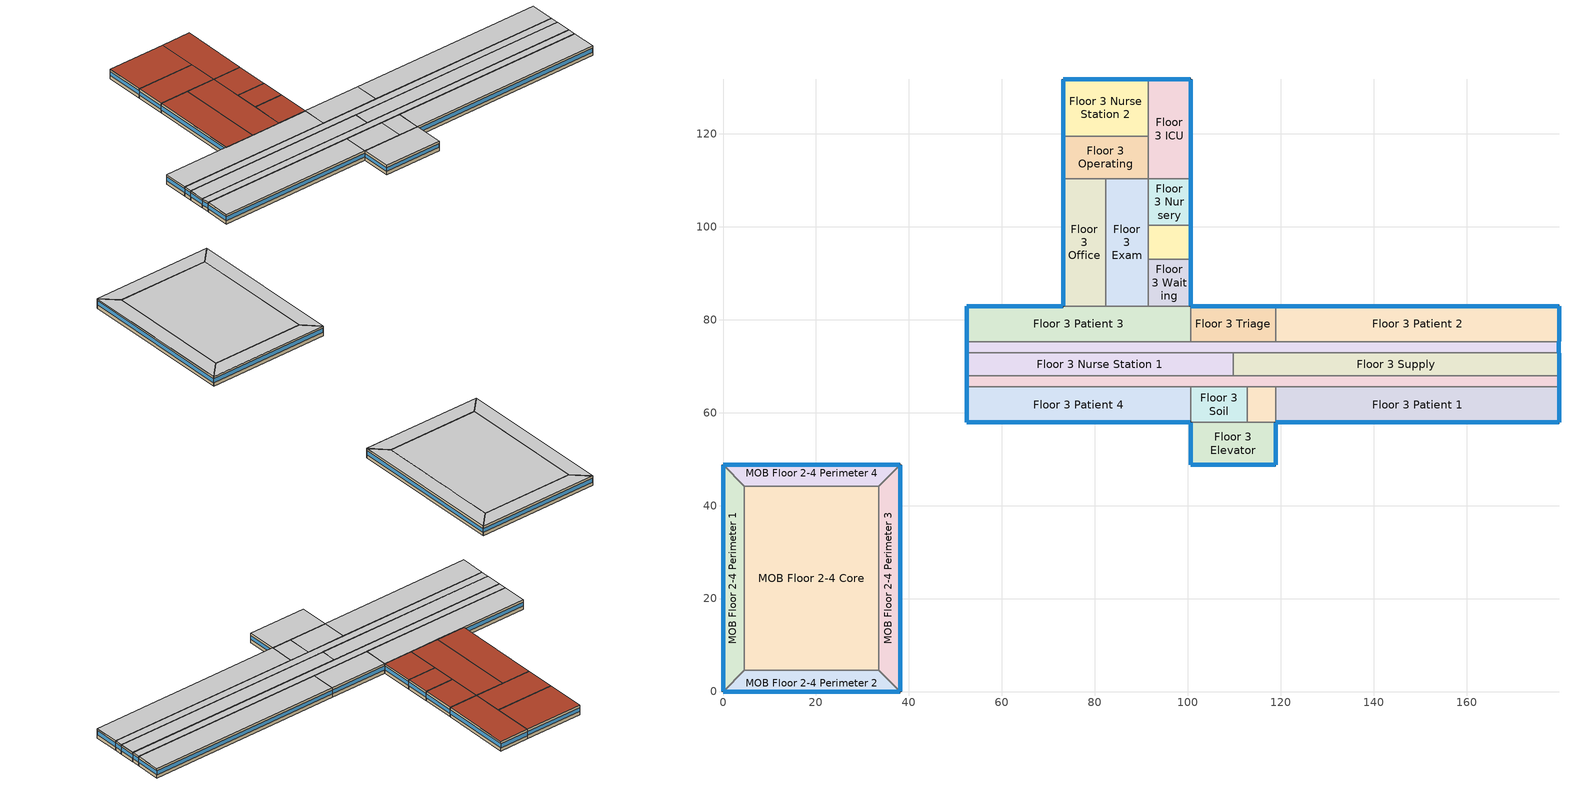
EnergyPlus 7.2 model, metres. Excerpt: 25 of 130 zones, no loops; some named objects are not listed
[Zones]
Floor 3 Clean
 floor adiabatic (INT-FLOOR-TOPSIDE): 118.87,65.53 118.87,57.91 112.78,57.91 112.78,65.53 z6.1
 wall adiabatic (Standard_Int-Wall): 118.87,57.91 118.87,65.53 112.78,65.53 112.78,57.91 118.87,57.91 z6.1:9.14
 ceiling adiabatic (INT-FLOOR-UNDERSIDE): 112.78,65.53 112.78,57.91 118.87,57.91 118.87,65.53 z9.14
Floor 3 Elevator
 floor adiabatic (INT-FLOOR-TOPSIDE): 118.87,57.91 118.87,48.77 100.58,48.77 100.58,57.91 z6.1
 wall outside (Steel-Framed_R-13 + R-3.8 ci_Ext-wall): 100.58,57.91 100.58,48.77 118.87,48.77 118.87,57.91 z6.1:9.14
 wall adiabatic (Standard_Int-Wall): 118.87,57.91 100.58,57.91 z6.1:9.14
 window (std_window_UValue_3.237_SHGC_0.39_VT_0.495_east): 118.87,48.82 118.87,57.86 z7.2:8.43
 window (std_window_UValue_3.237_SHGC_0.39_VT_0.495): 100.63,48.77 118.82,48.77 z7.2:8.42
 window (std_window_UValue_3.237_SHGC_0.39_VT_0.495_west): 100.58,57.86 100.58,48.82 z7.2:8.43
 ceiling adiabatic (INT-FLOOR-UNDERSIDE): 100.58,57.91 100.58,48.77 118.87,48.77 118.87,57.91 z9.14
Floor 3 Exam
 floor adiabatic (INT-FLOOR-TOPSIDE): 91.44,110.34 91.44,82.91 82.3,82.91 82.3,110.34 z6.1
 wall adiabatic (Standard_Int-Wall): 82.3,82.91 91.44,82.91 91.44,110.34 82.3,110.34 82.3,82.91 z6.1:9.14
 roof outside (IEAD_R-15 ci_Roof): 82.3,110.34 82.3,82.91 91.44,82.91 91.44,110.34 z9.14
Floor 3 ICU
 floor adiabatic (INT-FLOOR-TOPSIDE): 100.58,131.67 100.58,110.34 91.44,110.34 91.44,131.67 z6.1
 wall outside (Steel-Framed_R-13 + R-3.8 ci_Ext-wall): 100.58,110.34 100.58,131.67 91.44,131.67 z6.1:9.14
 wall adiabatic (Standard_Int-Wall): 91.44,131.67 91.44,110.34 100.58,110.34 z6.1:9.14
 window (std_window_UValue_3.237_SHGC_0.49_VT_0.622): 100.53,131.67 91.49,131.67 z7.2:8.43
 window (std_window_UValue_3.237_SHGC_0.39_VT_0.495_east): 100.58,110.39 100.58,131.62 z7.2:8.42
 roof outside (IEAD_R-15 ci_Roof): 91.44,131.67 91.44,110.34 100.58,110.34 100.58,131.67 z9.14
Floor 3 Nurse Station 1
 floor adiabatic (INT-FLOOR-TOPSIDE): 109.73,72.85 109.73,67.97 52.43,67.97 52.43,72.85 z6.1
 wall outside (Steel-Framed_R-13 + R-3.8 ci_Ext-wall): 52.43,72.85 52.43,67.97 z6.1:9.14
 wall adiabatic (Standard_Int-Wall): 52.43,67.97 109.73,67.97 109.73,72.85 52.43,72.85 z6.1:9.14
 window (std_window_UValue_3.237_SHGC_0.39_VT_0.495_west): 52.43,72.8 52.43,68.02 z7.2:8.44
 ceiling adiabatic (INT-FLOOR-UNDERSIDE): 52.43,72.85 52.43,67.97 109.73,67.97 109.73,72.85 z9.14
Floor 3 Nurse Station 2
 floor adiabatic (INT-FLOOR-TOPSIDE): 91.44,131.67 91.44,119.48 73.15,119.48 73.15,131.67 z6.1
 wall outside (Steel-Framed_R-13 + R-3.8 ci_Ext-wall): 91.44,131.67 73.15,131.67 73.15,119.48 z6.1:9.14
 wall adiabatic (Standard_Int-Wall): 73.15,119.48 91.44,119.48 91.44,131.67 z6.1:9.14
 window (std_window_UValue_3.237_SHGC_0.39_VT_0.495_west): 73.15,131.62 73.15,119.53 z7.2:8.43
 window (std_window_UValue_3.237_SHGC_0.49_VT_0.622): 91.39,131.67 73.2,131.67 z7.2:8.42
 roof outside (IEAD_R-15 ci_Roof): 73.15,131.67 73.15,119.48 91.44,119.48 91.44,131.67 z9.14
Floor 3 Nursery
 floor adiabatic (INT-FLOOR-TOPSIDE): 100.58,110.34 100.58,100.28 91.44,100.28 91.44,110.34 z6.1
 wall outside (Steel-Framed_R-13 + R-3.8 ci_Ext-wall): 100.58,100.28 100.58,110.34 z6.1:9.14
 wall adiabatic (Standard_Int-Wall): 100.58,110.34 91.44,110.34 91.44,100.28 100.58,100.28 z6.1:9.14
 window (std_window_UValue_3.237_SHGC_0.39_VT_0.495_east): 100.58,100.33 100.58,110.29 z7.2:8.43
 roof outside (IEAD_R-15 ci_Roof): 91.44,110.34 91.44,100.28 100.58,100.28 100.58,110.34 z9.14
Floor 3 Office
 floor adiabatic (INT-FLOOR-TOPSIDE): 82.3,110.34 82.3,82.91 73.15,82.91 73.15,110.34 z6.1
 wall outside (Steel-Framed_R-13 + R-3.8 ci_Ext-wall): 73.15,110.34 73.15,82.91 z6.1:9.14
 wall adiabatic (Standard_Int-Wall): 73.15,82.91 82.3,82.91 82.3,110.34 73.15,110.34 z6.1:9.14
 window (std_window_UValue_3.237_SHGC_0.39_VT_0.495_west): 73.15,110.29 73.15,82.96 z7.2:8.42
 roof outside (IEAD_R-15 ci_Roof): 73.15,110.34 73.15,82.91 82.3,82.91 82.3,110.34 z9.14
Floor 3 Operating
 floor adiabatic (INT-FLOOR-TOPSIDE): 91.44,119.48 91.44,110.34 73.15,110.34 73.15,119.48 z6.1
 wall outside (Steel-Framed_R-13 + R-3.8 ci_Ext-wall): 73.15,119.48 73.15,110.34 z6.1:9.14
 wall adiabatic (Standard_Int-Wall): 73.15,110.34 91.44,110.34 91.44,119.48 73.15,119.48 z6.1:9.14
 window (std_window_UValue_3.237_SHGC_0.39_VT_0.495_west): 73.15,119.43 73.15,110.39 z7.2:8.43
 roof outside (IEAD_R-15 ci_Roof): 73.15,119.48 73.15,110.34 91.44,110.34 91.44,119.48 z9.14
Floor 3 Patient 1
 floor adiabatic (INT-FLOOR-TOPSIDE): 179.83,65.53 179.83,57.91 118.87,57.91 118.87,65.53 z6.1
 wall outside (Steel-Framed_R-13 + R-3.8 ci_Ext-wall): 118.87,57.91 179.83,57.91 179.83,65.53 z6.1:9.14
 wall adiabatic (Standard_Int-Wall): 179.83,65.53 118.87,65.53 118.87,57.91 z6.1:9.14
 window (std_window_UValue_3.237_SHGC_0.39_VT_0.495): 118.92,57.91 179.78,57.91 z7.2:8.42
 window (std_window_UValue_3.237_SHGC_0.39_VT_0.495_east): 179.83,57.96 179.83,65.48 z7.2:8.43
 ceiling adiabatic (INT-FLOOR-UNDERSIDE): 118.87,65.53 118.87,57.91 179.83,57.91 179.83,65.53 z9.14
Floor 3 Patient 2
 floor adiabatic (INT-FLOOR-TOPSIDE): 179.83,82.91 179.83,75.29 118.87,75.29 118.87,82.91 z6.1
 wall outside (Steel-Framed_R-13 + R-3.8 ci_Ext-wall): 179.83,75.29 179.83,82.91 118.87,82.91 z6.1:9.14
 wall adiabatic (Standard_Int-Wall): 118.87,82.91 118.87,75.29 179.83,75.29 z6.1:9.14
 window (std_window_UValue_3.237_SHGC_0.49_VT_0.622): 179.78,82.91 118.92,82.91 z7.2:8.42
 window (std_window_UValue_3.237_SHGC_0.39_VT_0.495_east): 179.83,75.34 179.83,82.86 z7.2:8.43
 ceiling adiabatic (INT-FLOOR-UNDERSIDE): 118.87,82.91 118.87,75.29 179.83,75.29 179.83,82.91 z9.14
Floor 3 Patient 3
 floor adiabatic (INT-FLOOR-TOPSIDE): 100.58,82.91 100.58,75.29 52.43,75.29 52.43,82.91 z6.1
 wall outside (Steel-Framed_R-13 + R-3.8 ci_Ext-wall): 73.15,82.91 52.43,82.91 52.43,75.29 z6.1:9.14
 wall adiabatic (Standard_Int-Wall): 52.43,75.29 100.58,75.29 100.58,82.91 73.15,82.91 z6.1:9.14
 window (std_window_UValue_3.237_SHGC_0.39_VT_0.495_west): 52.43,82.86 52.43,75.34 z7.2:8.43
 window (std_window_UValue_3.237_SHGC_0.49_VT_0.622): 73.1,82.91 52.48,82.91 z7.2:8.42
 ceiling adiabatic (INT-FLOOR-UNDERSIDE): 52.43,82.91 52.43,75.29 100.58,75.29 100.58,82.91 z9.14
Floor 3 Patient 4
 floor adiabatic (INT-FLOOR-TOPSIDE): 100.58,65.53 100.58,57.91 52.43,57.91 52.43,65.53 z6.1
 wall outside (Steel-Framed_R-13 + R-3.8 ci_Ext-wall): 52.43,65.53 52.43,57.91 100.58,57.91 z6.1:9.14
 wall adiabatic (Standard_Int-Wall): 100.58,57.91 100.58,65.53 52.43,65.53 z6.1:9.14
 window (std_window_UValue_3.237_SHGC_0.39_VT_0.495_west): 52.43,65.48 52.43,57.96 z7.2:8.43
 window (std_window_UValue_3.237_SHGC_0.39_VT_0.495): 52.48,57.91 100.53,57.91 z7.2:8.42
 ceiling adiabatic (INT-FLOOR-UNDERSIDE): 52.43,65.53 52.43,57.91 100.58,57.91 100.58,65.53 z9.14
Floor 3 Patient Corridor 1
 floor adiabatic (INT-FLOOR-TOPSIDE): 179.83,67.97 179.83,65.53 52.43,65.53 52.43,67.97 z6.1
 wall outside (Steel-Framed_R-13 + R-3.8 ci_Ext-wall): 52.43,67.97 52.43,65.53 / 179.83,65.53 179.83,67.97 z6.1:9.14
 wall adiabatic (Standard_Int-Wall): 52.43,65.53 179.83,65.53 / 179.83,67.97 52.43,67.97 z6.1:9.14
 window (std_window_UValue_3.237_SHGC_0.39_VT_0.495_west): 52.43,67.92 52.43,65.58 z7.2:8.47
 window (std_window_UValue_3.237_SHGC_0.39_VT_0.495_east): 179.83,65.58 179.83,67.92 z7.2:8.47
 ceiling adiabatic (INT-FLOOR-UNDERSIDE): 52.43,67.97 52.43,65.53 179.83,65.53 179.83,67.97 z9.14
Floor 3 Patient Corridor 2
 floor adiabatic (INT-FLOOR-TOPSIDE): 179.83,75.29 179.83,72.85 52.43,72.85 52.43,75.29 z6.1
 wall outside (Steel-Framed_R-13 + R-3.8 ci_Ext-wall): 179.83,72.85 179.83,75.29 / 52.43,75.29 52.43,72.85 z6.1:9.14
 wall adiabatic (Standard_Int-Wall): 52.43,72.85 179.83,72.85 / 179.83,75.29 52.43,75.29 z6.1:9.14
 window (std_window_UValue_3.237_SHGC_0.39_VT_0.495_east): 179.83,72.9 179.83,75.24 z7.2:8.47
 window (std_window_UValue_3.237_SHGC_0.39_VT_0.495_west): 52.43,75.24 52.43,72.9 z7.2:8.47
 ceiling adiabatic (INT-FLOOR-UNDERSIDE): 52.43,75.29 52.43,72.85 179.83,72.85 179.83,75.29 z9.14
Floor 3 Procedure
 floor adiabatic (INT-FLOOR-TOPSIDE): 100.58,100.28 100.58,92.96 91.44,92.96 91.44,100.28 z6.1
 wall outside (Steel-Framed_R-13 + R-3.8 ci_Ext-wall): 100.58,92.96 100.58,100.28 z6.1:9.14
 wall adiabatic (Standard_Int-Wall): 100.58,100.28 91.44,100.28 91.44,92.96 100.58,92.96 z6.1:9.14
 window (std_window_UValue_3.237_SHGC_0.39_VT_0.495_east): 100.58,93.01 100.58,100.23 z7.2:8.43
 roof outside (IEAD_R-15 ci_Roof): 91.44,100.28 91.44,92.96 100.58,92.96 100.58,100.28 z9.14
Floor 3 Soil
 floor adiabatic (INT-FLOOR-TOPSIDE): 112.78,65.53 112.78,57.91 100.58,57.91 100.58,65.53 z6.1
 wall adiabatic (Standard_Int-Wall): 112.78,57.91 112.78,65.53 100.58,65.53 100.58,57.91 112.78,57.91 z6.1:9.14
 ceiling adiabatic (INT-FLOOR-UNDERSIDE): 100.58,65.53 100.58,57.91 112.78,57.91 112.78,65.53 z9.14
Floor 3 Supply
 floor adiabatic (INT-FLOOR-TOPSIDE): 179.83,72.85 179.83,67.97 109.73,67.97 109.73,72.85 z6.1
 wall outside (Steel-Framed_R-13 + R-3.8 ci_Ext-wall): 179.83,67.97 179.83,72.85 z6.1:9.14
 wall adiabatic (Standard_Int-Wall): 179.83,72.85 109.73,72.85 109.73,67.97 179.83,67.97 z6.1:9.14
 window (std_window_UValue_3.237_SHGC_0.39_VT_0.495_east): 179.83,68.02 179.83,72.8 z7.2:8.44
 ceiling adiabatic (INT-FLOOR-UNDERSIDE): 109.73,72.85 109.73,67.97 179.83,67.97 179.83,72.85 z9.14
Floor 3 Triage
 floor adiabatic (INT-FLOOR-TOPSIDE): 118.87,82.91 118.87,75.29 100.58,75.29 100.58,82.91 z6.1
 wall outside (Steel-Framed_R-13 + R-3.8 ci_Ext-wall): 118.87,82.91 100.58,82.91 z6.1:9.14
 wall adiabatic (Standard_Int-Wall): 100.58,82.91 100.58,75.29 118.87,75.29 118.87,82.91 z6.1:9.14
 window (std_window_UValue_3.237_SHGC_0.49_VT_0.622): 118.82,82.91 100.63,82.91 z7.2:8.42
 ceiling adiabatic (INT-FLOOR-UNDERSIDE): 100.58,82.91 100.58,75.29 118.87,75.29 118.87,82.91 z9.14
Floor 3 Waiting
 floor adiabatic (INT-FLOOR-TOPSIDE): 100.58,92.96 100.58,82.91 91.44,82.91 91.44,92.96 z6.1
 wall outside (Steel-Framed_R-13 + R-3.8 ci_Ext-wall): 100.58,82.91 100.58,92.96 z6.1:9.14
 wall adiabatic (Standard_Int-Wall): 100.58,92.96 91.44,92.96 91.44,82.91 100.58,82.91 z6.1:9.14
 window (std_window_UValue_3.237_SHGC_0.39_VT_0.495_east): 100.58,82.96 100.58,92.91 z7.2:8.43
 roof outside (IEAD_R-15 ci_Roof): 91.44,92.96 91.44,82.91 100.58,82.91 100.58,92.96 z9.14
MOB Floor 2-4 Core
 floor adiabatic (INT-FLOOR-TOPSIDE): 33.53,44.2 33.53,4.57 4.57,4.57 4.57,44.2 z6.1
 wall adiabatic (Standard_Int-Wall): 33.53,44.2 4.57,44.2 4.57,4.57 33.53,4.57 33.53,44.2 z6.1:9.14
 ceiling adiabatic (INT-FLOOR-UNDERSIDE): 4.57,44.2 4.57,4.57 33.53,4.57 33.53,44.2 z9.14
MOB Floor 2-4 Perimeter 1
 floor adiabatic (INT-FLOOR-TOPSIDE): 0,48.77 4.57,44.2 4.57,4.57 0,0 z6.1
 wall outside (Steel-Framed_R-13 + R-3.8 ci_Ext-wall): 0,48.77 0,0 z6.1:9.14
 wall adiabatic (Standard_Int-Wall): 0,0 4.57,4.57 4.57,44.2 0,48.77 z6.1:9.14
 window (std_window_UValue_3.237_SHGC_0.39_VT_0.495_west): 0,48.72 0,0.05 z7.2:8.42
 ceiling adiabatic (INT-FLOOR-UNDERSIDE): 0,48.77 0,0 4.57,4.57 4.57,44.2 z9.14
MOB Floor 2-4 Perimeter 2
 floor adiabatic (INT-FLOOR-TOPSIDE): 38.1,0 0,0 4.57,4.57 33.53,4.57 z6.1
 wall outside (Steel-Framed_R-13 + R-3.8 ci_Ext-wall): 0,0 38.1,0 z6.1:9.14
 wall adiabatic (Standard_Int-Wall): 38.1,0 33.53,4.57 4.57,4.57 0,0 z6.1:9.14
 window (std_window_UValue_3.237_SHGC_0.39_VT_0.495): 0.05,0 38.05,0 z7.2:8.42
 ceiling adiabatic (INT-FLOOR-UNDERSIDE): 4.57,4.57 0,0 38.1,0 33.53,4.57 z9.14
MOB Floor 2-4 Perimeter 3
 floor adiabatic (INT-FLOOR-TOPSIDE): 38.1,48.77 38.1,0 33.53,4.57 33.53,44.2 z6.1
 wall outside (Steel-Framed_R-13 + R-3.8 ci_Ext-wall): 38.1,0 38.1,48.77 z6.1:9.14
 wall adiabatic (Standard_Int-Wall): 38.1,48.77 33.53,44.2 33.53,4.57 38.1,0 z6.1:9.14
 window (std_window_UValue_3.237_SHGC_0.39_VT_0.495_east): 38.1,0.05 38.1,48.72 z7.2:8.42
 ceiling adiabatic (INT-FLOOR-UNDERSIDE): 33.53,44.2 33.53,4.57 38.1,0 38.1,48.77 z9.14
MOB Floor 2-4 Perimeter 4
 floor adiabatic (INT-FLOOR-TOPSIDE): 38.1,48.77 33.53,44.2 4.57,44.2 0,48.77 z6.1
 wall outside (Steel-Framed_R-13 + R-3.8 ci_Ext-wall): 38.1,48.77 0,48.77 z6.1:9.14
 wall adiabatic (Standard_Int-Wall): 0,48.77 4.57,44.2 33.53,44.2 38.1,48.77 z6.1:9.14
 window (std_window_UValue_3.237_SHGC_0.49_VT_0.622): 38.05,48.77 0.05,48.77 z7.2:8.42
 ceiling adiabatic (INT-FLOOR-UNDERSIDE): 0,48.77 4.57,44.2 33.53,44.2 38.1,48.77 z9.14
[Building]
Large Hospital TSD Baseline Model: North Axis {deg}=0; Terrain=City; Loads Convergence Tolerance Value=0.04; Temperature Convergence Tolerance Value {deltaC}=0.2; Solar Distribution=FullInteriorAndExterior; Maximum Number of Warmup Days=25; Minimum Number of Warmup Days=6
[Site:Location]
USA IL-CHICAGO-OHARE: Latitude {deg}=41.77; Longitude {deg}=-87.75; Time Zone {hr}=-6; Elevation {m}=190
[Site:GroundTemperature:BuildingSurface]
19.527, 19.502, 19.536, 19.598, 20.002, 21.64, 22.225, 22.375, 21.449, 20.121, 19.802, 19.633
[Site:WaterMainsTemperature]
Calculation Method=CORRELATION; Annual Average Outdoor Air Temperature {C}=9.69; Maximum Difference In Monthly Average Outdoor Air Temperatures {deltaC}=28.1
[SizingPeriod:DesignDay] Day of Month=21; Humidity Condition Type=Wetbulb; Barometric Pressure {Pa}=99063; Rain Indicator=No; Snow Indicator=No; Daylight Saving Time Indicator=No; Solar Model Indicator=ASHRAEClearSky
Name | Month | Day Type | Maximum Dry-Bulb Temperature {C} | Daily Dry-Bulb Temperature Range {deltaC} | Wetbulb or DewPoint at Maximum Dry-Bulb {C} | Wind Speed {m/s} | Wind Direction {deg} | Sky Clearness
CHICAGO Ann Htg 99.6% Condns DB | 1 | WinterDesignDay | -20.6 | 0 | -20.6 | 4.9 | 270 | 0
CHICAGO Ann Clg .4% Condns DB=>MWB | 7 | SummerDesignDay | 33.2 | 10.7 | 23.8 | 5.3 | 230 | 1
CHICAGO Ann Clg .4% Condns WB=>MDB | 7 | SummerDesignDay | 31.2 | 10.7 | 25.5 | 5.3 | 230 | 1
[WindowMaterial:Glazing] Optical Data Type=SpectralAverage; Thickness {m}=0.003; Infrared Transmittance at Normal Incidence=0; Front Side Infrared Hemispherical Emissivity=0.9; Back Side Infrared Hemispherical Emissivity=0.9; Conductivity {W/m-K}=0.0199; Dirt Correction Factor for Solar and Visible Transmittance=1; Solar Diffusing=No
Name | Solar Transmittance at Normal Incidence | Front Side Solar Reflectance at Normal Incidence | Back Side Solar Reflectance at Normal Incidence | Visible Transmittance at Normal Incidence | Front Side Visible Reflectance at Normal Incidence | Back Side Visible Reflectance at Normal Incidence
Theoretical Glass [131] | 0.3832 | 0.5668 | 0.5668 | 0.495 | 0.455 | 0.455
Theoretical Glass [132] | 0.4826 | 0.4674 | 0.4674 | 0.6216 | 0.3284 | 0.3284
[Material] Thermal Absorptance=0.9
Name | Roughness | Thickness {m} | Conductivity {W/m-K} | Density {kg/m3} | Specific Heat {J/kg-K} | Solar Absorptance | Visible Absorptance
Roof Membrane | VeryRough | 0.0095 | 0.16 | 1121.29 | 1460 | 0.7 | 0.7
Roof Insulation | MediumRough | 0.125 | 0.049 | 265 | 836.8 | 0.7 | 0.7
Metal Decking | MediumSmooth | 0.0015 | 45.006 | 7680 | 418.4 | 0.7 | 0.3
GP01 1/2 GYPSUM | Smooth | 0.0127 | 0.16 | 800 | 1090 | 0.7 | 0.5
Wall Insulation [6] | MediumRough | 0.0678 | 0.045 | 265 | 836.8 | 0.7 | 0.7
1/2IN Gypsum | Smooth | 0.0127 | 0.16 | 784.9 | 830 | 0.92 | 0.92
Std Wood 6inch | MediumSmooth | 0.15 | 0.12 | 540 | 1210 | 0.7 | 0.7
Std MAT-CC05 4  MW CONCRETE | Rough | 0.1 | 0.858 | 1968 | 836.8 | 0.7 | 0.2
[Material:NoMass] Thermal Absorptance=0.9; Solar Absorptance=0.7
Name | Roughness | Thermal Resistance {m2-K/W} | Visible Absorptance
MAT-SHEATH | Rough | 0.3626 | 0.7
Std CP02 CARPET PAD | VeryRough | 0.21648 | 0.8
[Construction]
InteriorFurnishings: Std Wood 6inch
INT-FLOOR-TOPSIDE: Std MAT-CC05 4  MW CONCRETE, Std CP02 CARPET PAD
INT-FLOOR-UNDERSIDE: Std CP02 CARPET PAD, Std MAT-CC05 4  MW CONCRETE
std_window_UValue_3.237_SHGC_0.39_VT_0.495; std_window_UValue_3.237_SHGC_0.39_VT_0.495_east; std_window_UValue_3.237_SHGC_0.39_VT_0.495_west: Theoretical Glass [131]
std_window_UValue_3.237_SHGC_0.49_VT_0.622: Theoretical Glass [132]
IEAD_R-15 ci_Roof: Roof Membrane, Roof Insulation, Metal Decking
Standard_Int-Wall: GP01 1/2 GYPSUM, GP01 1/2 GYPSUM
Steel-Framed_R-13 + R-3.8 ci_Ext-wall: MAT-SHEATH, Wall Insulation [6], 1/2IN Gypsum
[Zone] Type=1; Ceiling Height {m}=AutoCalculate; Floor Area {m2}=autocalculate; Part of Total Floor Area=Yes
Name | Multiplier | Volume {m3}
Floor 3 Clean | 1 | 141.5842
Floor 3 Elevator | 1 | 509.7032
Floor 3 Exam; Floor 3 Office | 1 | 764.5549
Floor 3 ICU | 1 | 594.6538
Floor 3 Nurse Station 1 | 1 | 851.7707
Floor 3 Nurse Station 2 | 1 | 679.6043
Floor 3 Nursery; Floor 3 Waiting | 1 | 280.3368
Floor 3 Operating | 1 | 509.7255
Floor 3 Patient 1; Floor 3 Patient 2 | 1 | 1415.84
Floor 3 Patient 3; Floor 3 Patient 4 | 1 | 1118.52
Floor 3 Patient Corridor 1; Floor 3 Patient Corridor 2 | 1 | 946.9124
Floor 3 Procedure | 1 | 203.8813
Floor 3 Soil | 1 | 283.1685
Floor 3 Supply | 1 | 1042.06
Floor 3 Triage | 1 | 424.7527
MOB Floor 2-4 Core | 3 | 3497.13
MOB Floor 2-4 Perimeter 1; MOB Floor 2-4 Perimeter 3 | 3 | 615.8914
MOB Floor 2-4 Perimeter 2; MOB Floor 2-4 Perimeter 4 | 3 | 467.228
[InternalMass] Construction=InteriorFurnishings
Name | Zone | Surface Area {m2}
Floor 3 Clean Internal Mass | Floor 3 Clean | 92.903
Floor 3 Elevator Internal Mass | Floor 3 Elevator | 334.4509
Floor 3 Exam Internal Mass | Floor 3 Exam | 501.6764
Floor 3 ICU Internal Mass | Floor 3 ICU | 390.1928
Floor 3 Nurse Station 1 Internal Mass | Floor 3 Nurse Station 1 | 558.9047
Floor 3 Nurse Station 2 Internal Mass | Floor 3 Nurse Station 2 | 445.9346
Floor 3 Nursery Internal Mass | Floor 3 Nursery | 183.948
Floor 3 Office Internal Mass | Floor 3 Office | 501.6764
Floor 3 Operating Internal Mass | Floor 3 Operating | 334.4656
Floor 3 Patient 1 Internal Mass | Floor 3 Patient 1 | 929.0304
Floor 3 Patient 2 Internal Mass | Floor 3 Patient 2 | 929.0304
Floor 3 Patient 3 Internal Mass | Floor 3 Patient 3 | 733.934
Floor 3 Patient 4 Internal Mass | Floor 3 Patient 4 | 733.934
Floor 3 Patient Corridor 1 Internal Mass | Floor 3 Patient Corridor 1 | 621.3336
Floor 3 Patient Corridor 2 Internal Mass | Floor 3 Patient Corridor 2 | 621.3336
Floor 3 Procedure Internal Mass | Floor 3 Procedure | 133.7804
Floor 3 Soil Internal Mass | Floor 3 Soil | 185.8061
Floor 3 Supply Internal Mass | Floor 3 Supply | 683.7664
Floor 3 Triage Internal Mass | Floor 3 Triage | 278.7091
Floor 3 Waiting Internal Mass | Floor 3 Waiting | 183.948
MOB Floor 2-4 Core Internal Mass | MOB Floor 2-4 Core | 2294.71
MOB Floor 2-4 Perimeter 1 Internal Mass | MOB Floor 2-4 Perimeter 1 | 404.1282
MOB Floor 2-4 Perimeter 2 Internal Mass | MOB Floor 2-4 Perimeter 2 | 306.58
MOB Floor 2-4 Perimeter 3 Internal Mass | MOB Floor 2-4 Perimeter 3 | 404.1282
MOB Floor 2-4 Perimeter 4 Internal Mass | MOB Floor 2-4 Perimeter 4 | 306.58
[People] Number of People Calculation Method=People; Fraction Radiant=0.3; Sensible Heat Fraction=AUTOCALCULATE; Activity Level Schedule=ACTIVITY_SCH; Enable ASHRAE 55 Comfort Warnings=No; Mean Radiant Temperature Calculation Type=ZoneAveraged; Work Efficiency Schedule=WORK_EFF_SCH; Clothing Insulation Schedule=CLOTHING_SCH; Air Velocity Schedule=AIR_VELO_SCH; Thermal Comfort Model 1 Type=FANGER
Name | Zone or ZoneList | Number of People Schedule | Number of People
Floor 3 Clean People | Floor 3 Clean | BLDG_OCC_SCH_24_7 | 2.4991
Floor 3 Elevator People | Floor 3 Elevator | BLDG_OCC_SCH_24_7 | 53.9971
Floor 3 Exam People | Floor 3 Exam | BLDG_OCC_SCH_OFFICE | 13.4951
Floor 3 ICU People | Floor 3 ICU | BLDG_OCC_SCH_24_7 | 10.4962
Floor 3 Nurse Station 1 People | Floor 3 Nurse Station 1 | BLDG_OCC_SCH_24_7 | 15.0345
Floor 3 Nurse Station 2 People | Floor 3 Nurse Station 2 | BLDG_OCC_SCH_24_7 | 11.9956
Floor 3 Nursery People | Floor 3 Nursery | BLDG_OCC_SCH_24_7 | 4.9482
Floor 3 Office People | Floor 3 Office | BLDG_OCC_SCH_OFFICE | 13.4951
Floor 3 Operating People | Floor 3 Operating | BLDG_OCC_SCH_24_7 | 8.9971
Floor 3 Patient 1 People | Floor 3 Patient 1 | BLDG_OCC_SCH_PATIENT | 24.9909
Floor 3 Patient 2 People | Floor 3 Patient 2 | BLDG_OCC_SCH_PATIENT | 24.9909
Floor 3 Patient 3 People | Floor 3 Patient 3 | BLDG_OCC_SCH_PATIENT | 19.7428
Floor 3 Patient 4 People | Floor 3 Patient 4 | BLDG_OCC_SCH_PATIENT | 19.7428
Floor 3 Procedure People | Floor 3 Procedure | BLDG_OCC_SCH_OFFICE | 3.5987
Floor 3 Soil People | Floor 3 Soil | BLDG_OCC_SCH_24_7 | 4.9982
Floor 3 Triage People | Floor 3 Triage | BLDG_OCC_SCH_24_7 | 7.4973
Floor 3 Waiting People | Floor 3 Waiting | BLDG_OCC_SCH_24_7 | 29.6984
MOB Floor 2-4 Core People | MOB Floor 2-4 Core | BLDG_OCC_SCH_OFFICE | 61.7276
MOB Floor 2-4 Perimeter 1 People | MOB Floor 2-4 Perimeter 1 | BLDG_OCC_SCH_OFFICE | 10.871
MOB Floor 2-4 Perimeter 2 People | MOB Floor 2-4 Perimeter 2 | BLDG_OCC_SCH_OFFICE | 8.247
MOB Floor 2-4 Perimeter 3 People | MOB Floor 2-4 Perimeter 3 | BLDG_OCC_SCH_OFFICE | 10.871
MOB Floor 2-4 Perimeter 4 People | MOB Floor 2-4 Perimeter 4 | BLDG_OCC_SCH_OFFICE | 8.247
[Lights] Design Level Calculation Method=LightingLevel; Return Air Fraction=0; Fraction Radiant=0.7; Fraction Visible=0.2; Fraction Replaceable=1; Return Air Fraction Calculated from Plenum Temperature=No
Name | Zone or ZoneList | Schedule | Lighting Level {W}
Floor 3 Clean_Lights | Floor 3 Clean | BLDG_LIGHT_SCH_24_7 | 549.986
Floor 3 Elevator_Lights | Floor 3 Elevator | BLDG_LIGHT_SCH_24_7 | 2339.48
Floor 3 Exam_Lights | Floor 3 Exam | BLDG_LIGHT_SCH_OFFICE | 4051.04
Floor 3 ICU_Lights | Floor 3 ICU | BLDG_LIGHT_SCH_24_7 | 1679.78
Floor 3 Nurse Station 1_Lights | Floor 3 Nurse Station 1 | BLDG_LIGHT_SCH_24_7 | 3006.91
Floor 3 Nurse Station 2_Lights | Floor 3 Nurse Station 2 | BLDG_LIGHT_SCH_24_7 | 2399.13
Floor 3 Nursery_Lights | Floor 3 Nursery | BLDG_LIGHT_SCH_24_7 | 594.1521
Floor 3 Office_Lights | Floor 3 Office | BLDG_LIGHT_SCH_OFFICE | 2969.92
Floor 3 Operating_Lights | Floor 3 Operating | BLDG_LIGHT_SCH_24_7 | 3960.07
Floor 3 Patient 1_Lights | Floor 3 Patient 1 | BLDG_LIGHT_SCH_PATIENT | 3497.8
Floor 3 Patient 2_Lights | Floor 3 Patient 2 | BLDG_LIGHT_SCH_PATIENT | 3497.8
Floor 3 Patient 3_Lights | Floor 3 Patient 3 | BLDG_LIGHT_SCH_PATIENT | 2763.26
Floor 3 Patient 4_Lights | Floor 3 Patient 4 | BLDG_LIGHT_SCH_PATIENT | 2763.26
Floor 3 Patient Corridor 1_Lights | Floor 3 Patient Corridor 1 | BLDG_LIGHT_SCH_24_7 | 3342.77
Floor 3 Patient Corridor 2_Lights | Floor 3 Patient Corridor 2 | BLDG_LIGHT_SCH_24_7 | 3342.77
Floor 3 Procedure_Lights | Floor 3 Procedure | BLDG_LIGHT_SCH_OFFICE | 1943.83
Floor 3 Soil_Lights | Floor 3 Soil | BLDG_LIGHT_SCH_24_7 | 1099.97
Floor 3 Supply_Lights | Floor 3 Supply | BLDG_LIGHT_SCH_24_7 | 5152.18
Floor 3 Triage_Lights | Floor 3 Triage | BLDG_LIGHT_SCH_24_7 | 4049.64
Floor 3 Waiting_Lights | Floor 3 Waiting | BLDG_LIGHT_SCH_24_7 | 1286.72
MOB Floor 2-4 Core_Lights | MOB Floor 2-4 Core | BLDG_LIGHT_SCH_OFFICE | 13584.7
MOB Floor 2-4 Perimeter 1_Lights | MOB Floor 2-4 Perimeter 1 | BLDG_LIGHT_SCH_OFFICE | 2392.44
MOB Floor 2-4 Perimeter 2_Lights | MOB Floor 2-4 Perimeter 2 | BLDG_LIGHT_SCH_OFFICE | 1814.95
MOB Floor 2-4 Perimeter 3_Lights | MOB Floor 2-4 Perimeter 3 | BLDG_LIGHT_SCH_OFFICE | 2392.44
MOB Floor 2-4 Perimeter 4_Lights | MOB Floor 2-4 Perimeter 4 | BLDG_LIGHT_SCH_OFFICE | 1814.95
[ElectricEquipment] Design Level Calculation Method=EquipmentLevel; Fraction Latent=0; Fraction Radiant=0.5; Fraction Lost=0
Name | Zone or ZoneList | Schedule | Design Level {W}
Floor 3 Clean_ElecPlug_Equip | Floor 3 Clean | BLDG_EQUIP_SCH_24_7 | 1000.1
Floor 3 Elevator_ElecPlug_Equip | Floor 3 Elevator | BLDG_EQUIP_SCH_24_7 | 180.6035
Floor 3 Exam_ElecPlug_Equip | Floor 3 Exam | BLDG_EQUIP_SCH_OFFICE | 2699.02
Floor 3 ICU_ElecPlug_Equip; Floor 3 ICU_ElecProcess_Equip | Floor 3 ICU | BLDG_EQUIP_SCH_24_7 | 2099.24
Floor 3 Nurse Station 1_ElecPlug_Equip | Floor 3 Nurse Station 1 | BLDG_EQUIP_SCH_24_7 | 751.7268
Floor 3 Nurse Station 1_ElecProcess_Equip | Floor 3 Nurse Station 1 | BLDG_EQUIP_SCH_24_7 | 1503.45
Floor 3 Nurse Station 2_ElecPlug_Equip | Floor 3 Nurse Station 2 | BLDG_EQUIP_SCH_24_7 | 599.782
Floor 3 Nurse Station 2_ElecProcess_Equip | Floor 3 Nurse Station 2 | BLDG_EQUIP_SCH_24_7 | 1199.56
Floor 3 Nursery_ElecPlug_Equip | Floor 3 Nursery | BLDG_EQUIP_SCH_24_7 | 989.6403
Floor 3 Office_ElecPlug_Equip | Floor 3 Office | BLDG_EQUIP_SCH_OFFICE | 1349.51
Floor 3 Operating_ElecPlug_Equip | Floor 3 Operating | BLDG_EQUIP_SCH_24_7 | 1799.42
Floor 3 Operating_ElecProcess_Equip | Floor 3 Operating | BLDG_EQUIP_SCH_24_7 | 5399.95
Floor 3 Patient 1_ElecPlug_Equip | Floor 3 Patient 1 | BLDG_EQUIP_SCH_24_7 | 4998.18
Floor 3 Patient 2_ElecPlug_Equip | Floor 3 Patient 2 | BLDG_EQUIP_SCH_24_7 | 4998.18
Floor 3 Patient 3_ElecPlug_Equip | Floor 3 Patient 3 | BLDG_EQUIP_SCH_24_7 | 3948.57
Floor 3 Patient 4_ElecPlug_Equip | Floor 3 Patient 4 | BLDG_EQUIP_SCH_24_7 | 3948.57
Floor 3 Patient Corridor 1_ElecPlug_Equip | Floor 3 Patient Corridor 1 | BLDG_EQUIP_SCH_24_7 | 335.5201
Floor 3 Patient Corridor 2_ElecPlug_Equip | Floor 3 Patient Corridor 2 | BLDG_EQUIP_SCH_24_7 | 335.5201
Floor 3 Procedure_ElecPlug_Equip | Floor 3 Procedure | BLDG_EQUIP_SCH_OFFICE | 719.7384
Floor 3 Procedure_ElecProcess_Equip | Floor 3 Procedure | BLDG_EQUIP_SCH_OFFICE | 2159.88
Floor 3 Supply_ElecPlug_Equip | Floor 3 Supply | BLDG_EQUIP_SCH_24_7 | 3678.66
Floor 3 Triage_ElecPlug_Equip | Floor 3 Triage | BLDG_EQUIP_SCH_24_7 | 1499.46
Floor 3 Waiting_ElecPlug_Equip | Floor 3 Waiting | BLDG_EQUIP_SCH_24_7 | 99.3319
MOB Floor 2-4 Core_ElecPlug_Equip | MOB Floor 2-4 Core | BLDG_EQUIP_SCH_OFFICE | 6172.76
MOB Floor 2-4 Perimeter 1_ElecPlug_Equip | MOB Floor 2-4 Perimeter 1 | BLDG_EQUIP_SCH_OFFICE | 1087.1
MOB Floor 2-4 Perimeter 2_ElecPlug_Equip | MOB Floor 2-4 Perimeter 2 | BLDG_EQUIP_SCH_OFFICE | 824.7003
MOB Floor 2-4 Perimeter 3_ElecPlug_Equip | MOB Floor 2-4 Perimeter 3 | BLDG_EQUIP_SCH_OFFICE | 1087.1
MOB Floor 2-4 Perimeter 4_ElecPlug_Equip | MOB Floor 2-4 Perimeter 4 | BLDG_EQUIP_SCH_OFFICE | 824.7003
[ZoneInfiltration:DesignFlowRate] Schedule=INFIL_SCH; Design Flow Rate Calculation Method=Flow/ExteriorWallArea; Flow per Exterior Surface Area {m3/s-m2}=0.000302; Constant Term Coefficient=1; Temperature Term Coefficient=0; Velocity Term Coefficient=0; Velocity Squared Term Coefficient=0
Name | Zone or ZoneList
Floor 3 Elevator_Infiltration | Floor 3 Elevator
Floor 3 ICU_Infiltration | Floor 3 ICU
Floor 3 Nurse Station 1_Infiltration | Floor 3 Nurse Station 1
Floor 3 Nurse Station 2_Infiltration | Floor 3 Nurse Station 2
Floor 3 Nursery_Infiltration | Floor 3 Nursery
Floor 3 Office_Infiltration | Floor 3 Office
Floor 3 Operating_Infiltration | Floor 3 Operating
Floor 3 Patient 1_Infiltration | Floor 3 Patient 1
Floor 3 Patient 2_Infiltration | Floor 3 Patient 2
Floor 3 Patient 3_Infiltration | Floor 3 Patient 3
Floor 3 Patient 4_Infiltration | Floor 3 Patient 4
Floor 3 Patient Corridor 1_Infiltration | Floor 3 Patient Corridor 1
Floor 3 Patient Corridor 2_Infiltration | Floor 3 Patient Corridor 2
Floor 3 Procedure_Infiltration | Floor 3 Procedure
Floor 3 Supply_Infiltration | Floor 3 Supply
Floor 3 Triage_Infiltration | Floor 3 Triage
Floor 3 Waiting_Infiltration | Floor 3 Waiting
MOB Floor 2-4 Perimeter 1_Infiltration | MOB Floor 2-4 Perimeter 1
MOB Floor 2-4 Perimeter 2_Infiltration | MOB Floor 2-4 Perimeter 2
MOB Floor 2-4 Perimeter 3_Infiltration | MOB Floor 2-4 Perimeter 3
MOB Floor 2-4 Perimeter 4_Infiltration | MOB Floor 2-4 Perimeter 4
[Exterior:FuelEquipment]
MOB Floor 5 Perimeter 4_Building Elevators: Fuel Use Type=Electricity; Schedule=BLDG_ELEVATORS; Design Level {W}=203699
[Exterior:Lights]
Exterior Facade Lighting: Schedule=ALWAYS_ON; Design Level {W}=11750; Control Option=AstronomicalClock
[UtilityCost:Charge:Block] Source Variable=totalEnergy; Season=Annual; Category Variable=EnergyCharges
Name | Tariff | Block Size 1 Value or Variable | Block 1 Cost per Unit Value or Variable | Block Size 2 Value or Variable | Block 2 Cost per Unit Value or Variable | Block Size 3 Value or Variable | Block 3 Cost per Unit Value or Variable | Block Size 4 Value or Variable | Block 4 Cost per Unit Value or Variable | Block Size Multiplier Value or Variable
AnnualEnergyCharge | PSI_LLF_LowLoadFactorService | 300 | 0.108222 | 700 | 0.087021 | 1500 | 0.07842 | remaining | 0.05832
AnnualDemandBaseCharge | PSI_LLF_LowLoadFactorService | 190 | 0 | 110 | 0.051773 | remaining | 0.046965 |  |  | TotalDemand
AnnualEnergyCharge | PSI_CS_CommercialElectricService | 300 | 0.082409 | 700 | 0.072873 | 1500 | 0.061696 | remaining | 0.041179
[UtilityCost:Charge:Simple] Season=Annual
Name | Tariff | Source Variable | Category Variable | Cost per Unit Value or Variable
FuelCostAdjustEnergyCharge | PSI_LLF_LowLoadFactorService | totalEnergy | EnergyCharges | 0.002028
QualPollutionControlAdjustEnergyCharge | PSI_LLF_LowLoadFactorService | totalEnergy | EnergyCharges | 0.000536
SoxNoxRiderAdjustEnergyCharge | PSI_LLF_LowLoadFactorService | totalEnergy | EnergyCharges | 0.001127
DSMRiderAdjustEnergyCharge | PSI_LLF_LowLoadFactorService | totalEnergy | EnergyCharges | -0.00037
PurchPowerTrackerAdjustEnergyCharge | PSI_LLF_LowLoadFactorService | totalEnergy | EnergyCharges | -3.1e-05
MidwestISOAdjustEnergyCharge | PSI_LLF_LowLoadFactorService | totalEnergy | EnergyCharges | -0.000216
CleanCoalRiderEnergyCharge | PSI_LLF_LowLoadFactorService | totalEnergy | EnergyCharges | 0.000833
TaxofeightPercent | PSI_LLF_LowLoadFactorService | SubTotal | Taxes | 0.08
FuelCostAdjustEnergyCharge | PSI_CS_CommercialElectricService | totalEnergy | EnergyCharges | 0.002028
QualPollutionControlAdjustEnergyCharge | PSI_CS_CommercialElectricService | totalEnergy | EnergyCharges | 0.000536
SoxNoxRiderAdjustEnergyCharge | PSI_CS_CommercialElectricService | totalEnergy | EnergyCharges | 0.001127
DSMRiderAdjustEnergyCharge | PSI_CS_CommercialElectricService | totalEnergy | EnergyCharges | 0.000021
PurchPowerTrackerAdjustEnergyCharge | PSI_CS_CommercialElectricService | totalEnergy | EnergyCharges | 0.000034
MidwestISOAdjustEnergyCharge | PSI_CS_CommercialElectricService | totalEnergy | EnergyCharges | -0.000203
CleanCoalRiderEnergyCharge | PSI_CS_CommercialElectricService | totalEnergy | EnergyCharges | 0.000807
TaxofeightPercent | PSI_CS_CommercialElectricService | SubTotal | Taxes | 0.08
MonthlyRateGasCharge | IN_EIAMonthlyRateGas | totalEnergy | EnergyCharges | IN_MonthlyGasRates
TaxofEightPercent | IN_EIAMonthlyRateGas | SubTotal | Taxes | 0.08
[UtilityCost:Qualify] Variable=TotalDemand; Threshold Value or Variable=75; Season=Annual; Threshold Test=Count
Name | Tariff | Qualify Type | Number of Months
MinDemand75kw | PSI_LLF_LowLoadFactorService | Minimum | 12
MaxDemand75kw | PSI_CS_CommercialElectricService | Maximum | 1
[UtilityCost:Variable]
IN_MonthlyGasRates: Tariff=IN_EIAMonthlyRateGas; Variable Type=8.22; January Value=7.51; February Value=8.97; March Value=9.01; April Value=9.16; May Value=10.44; June Value=10.32; July Value=10.13; August Value=9.2; September Value=8.18; October Value=7.83; November Value=7.63
[EnergyManagementSystem:Sensor]
Name | Output:Variable or Output:Meter | Output:Variable or Output:Meter Index Key
OutDB | Outdoor Dry Bulb
AHU_1_Fan_Out | System Node Temp | AHU1 Supply Equipment Outlet Node
AHU_2_Fan_Out | System Node Temp | AHU2 Supply Equipment Outlet Node
AHU_3_Fan_Out | System Node Temp | AHU3 Supply Equipment Outlet Node
AHU_4_Fan_Out | System Node Temp | AHU4 Supply Equipment Outlet Node
AHU_5_Fan_Out | System Node Temp | AHU5 Supply Equipment Outlet Node
AHU_6_Fan_Out | System Node Temp | AHU6 Supply Equipment Outlet Node
[EnergyManagementSystem:ProgramCallingManager]
Initialize_RE_Variables: BeginTimestepBeforePredictor; Initialize
Flr_1_Cafe_Call: EndofZoneTimestepAfterZoneReporting; Flr_1_Cafe_Coil_Reheat_Energy_Program
Flr_1_Clean_Call: EndofZoneTimestepAfterZoneReporting; Flr_1_Clean_Coil_Reheat_Energy_Program
Flr_1_Conf_Call: EndofZoneTimestepAfterZoneReporting; Flr_1_Conf_Coil_Reheat_Energy_Program
Flr_1_Dining_Call: EndofZoneTimestepAfterZoneReporting; Flr_1_Dining_Coil_Reheat_Energy_Program
Flr_1_Elev_Call: EndofZoneTimestepAfterZoneReporting; Flr_1_Elev_Coil_Reheat_Energy_Program
Flr_1_Exam_Call: EndofZoneTimestepAfterZoneReporting; Flr_1_Exam_Coil_Reheat_Energy_Program
Flr_1_FStor_Call: EndofZoneTimestepAfterZoneReporting; Flr_1_FStor_Coil_Reheat_Energy_Program
Flr_1_GStor_Call: EndofZoneTimestepAfterZoneReporting; Flr_1_GStor_Coil_Reheat_Energy_Program
Flr_1_Image_Call: EndofZoneTimestepAfterZoneReporting; Flr_1_Image_Coil_Reheat_Energy_Program
Flr_1_Kitchen_Call: EndofZoneTimestepAfterZoneReporting; Flr_1_Kitchen_Coil_Reheat_Energy_Program
Flr_1_Lab_1_Call: EndofZoneTimestepAfterZoneReporting; Flr_1_Lab_1_Coil_Reheat_Energy_Program
Flr_1_Lab_2_Call: EndofZoneTimestepAfterZoneReporting; Flr_1_Lab_2_Coil_Reheat_Energy_Program
Flr_1_Laundry_Call: EndofZoneTimestepAfterZoneReporting; Flr_1_Laundry_Coil_Reheat_Energy_Program
Flr_1_Lobby_Call: EndofZoneTimestepAfterZoneReporting; Flr_1_Lobby_Coil_Reheat_Energy_Program
Flr_1_Lounge_Call: EndofZoneTimestepAfterZoneReporting; Flr_1_Lounge_Coil_Reheat_Energy_Program
Flr_1_Mech_1_Call: EndofZoneTimestepAfterZoneReporting; Flr_1_Mech_1_Coil_Reheat_Energy_Program
Flr_1_Mech_2_Call: EndofZoneTimestepAfterZoneReporting; Flr_1_Mech_2_Coil_Reheat_Energy_Program
Flr_1_Off_1_Call: EndofZoneTimestepAfterZoneReporting; Flr_1_Off_1_Coil_Reheat_Energy_Program
Flr_1_Off_2_Call: EndofZoneTimestepAfterZoneReporting; Flr_1_Off_2_Coil_Reheat_Energy_Program
Flr_1_Off_3_Call: EndofZoneTimestepAfterZoneReporting; Flr_1_Off_3_Coil_Reheat_Energy_Program
Flr_1_Off3_P1_Call: EndofZoneTimestepAfterZoneReporting; Flr_1_Off3_P1_Coil_Reheat_Energy_Program
Flr_1_Off3_P2_Call: EndofZoneTimestepAfterZoneReporting; Flr_1_Off3_P2_Coil_Reheat_Energy_Program
Flr_1_Off3_P3_Call: EndofZoneTimestepAfterZoneReporting; Flr_1_Off3_P3_Coil_Reheat_Energy_Program
Flr_1_Pat_Call: EndofZoneTimestepAfterZoneReporting; Flr_1_Pat_Coil_Reheat_Energy_Program
Flr_1_Pharm_Call: EndofZoneTimestepAfterZoneReporting; Flr_1_Pharm_Coil_Reheat_Energy_Program
Flr_1_PT_Call: EndofZoneTimestepAfterZoneReporting; Flr_1_PT_Coil_Reheat_Energy_Program
Flr_1_Receive_Call: EndofZoneTimestepAfterZoneReporting; Flr_1_Receive_Coil_Reheat_Energy_Program
Flr_1_Recep_Call: EndofZoneTimestepAfterZoneReporting; Flr_1_Recep_Coil_Reheat_Energy_Program
Flr_1_Soil_Call: EndofZoneTimestepAfterZoneReporting; Flr_1_Soil_Coil_Reheat_Energy_Program
Flr_1_Stor_Call: EndofZoneTimestepAfterZoneReporting; Flr_1_Stor_Coil_Reheat_Energy_Program
Flr_1_Waiting_Call: EndofZoneTimestepAfterZoneReporting; Flr_1_Waiting_Coil_Reheat_Energy_Program
Flr_2_Chapel_Call: EndofZoneTimestepAfterZoneReporting; Flr_2_Chapel_Coil_Reheat_Energy_Program
Flr_2_Clean_1_Call: EndofZoneTimestepAfterZoneReporting; Flr_2_Clean_1_Coil_Reheat_Energy_Program
Flr_2_Clean_2_Call: EndofZoneTimestepAfterZoneReporting; Flr_2_Clean_2_Coil_Reheat_Energy_Program
Flr_2_Cor_Call: EndofZoneTimestepAfterZoneReporting; Flr_2_Cor_Coil_Reheat_Energy_Program
Flr_2_Elev_Call: EndofZoneTimestepAfterZoneReporting; Flr_2_Elev_Coil_Reheat_Energy_Program
Flr_2_Exam_1_Call: EndofZoneTimestepAfterZoneReporting; Flr_2_Exam_1_Coil_Reheat_Energy_Program
Flr_2_Exam_2_Call: EndofZoneTimestepAfterZoneReporting; Flr_2_Exam_2_Coil_Reheat_Energy_Program
Flr_2_Exam_3_Call: EndofZoneTimestepAfterZoneReporting; Flr_2_Exam_3_Coil_Reheat_Energy_Program
Flr_2_Exam_4_Call: EndofZoneTimestepAfterZoneReporting; Flr_2_Exam_4_Coil_Reheat_Energy_Program
Flr_2_Gift_Call: EndofZoneTimestepAfterZoneReporting; Flr_2_Gift_Coil_Reheat_Energy_Program
Flr_2_Image_1_Call: EndofZoneTimestepAfterZoneReporting; Flr_2_Image_1_Coil_Reheat_Energy_Program
Flr_2_Image_2_Call: EndofZoneTimestepAfterZoneReporting; Flr_2_Image_2_Coil_Reheat_Energy_Program
Flr_2_Image_3_Call: EndofZoneTimestepAfterZoneReporting; Flr_2_Image_3_Coil_Reheat_Energy_Program
Flr_2_Lab_1_Call: EndofZoneTimestepAfterZoneReporting; Flr_2_Lab_1_Coil_Reheat_Energy_Program
Flr_2_Lab_2_Call: EndofZoneTimestepAfterZoneReporting; Flr_2_Lab_2_Coil_Reheat_Energy_Program
Flr_2_Lounge1_Call: EndofZoneTimestepAfterZoneReporting; Flr_2_Lounge1_Coil_Reheat_Energy_Program
Flr_2_Lounge2_Call: EndofZoneTimestepAfterZoneReporting; Flr_2_Lounge2_Coil_Reheat_Energy_Program
Flr_2_Lockers_Call: EndofZoneTimestepAfterZoneReporting; Flr_2_Lockers_Coil_Reheat_Energy_Program
Flr_2_NS_1_Call: EndofZoneTimestepAfterZoneReporting; Flr_2_NS_1_Coil_Reheat_Energy_Program
Flr_2_NS_2_Call: EndofZoneTimestepAfterZoneReporting; Flr_2_NS_2_Coil_Reheat_Energy_Program
Flr_2_Off_1_Call: EndofZoneTimestepAfterZoneReporting; Flr_2_Off_1_Coil_Reheat_Energy_Program
Flr_2_Off_2_Call: EndofZoneTimestepAfterZoneReporting; Flr_2_Off_2_Coil_Reheat_Energy_Program
Flr_2_Off_3_Call: EndofZoneTimestepAfterZoneReporting; Flr_2_Off_3_Coil_Reheat_Energy_Program
Flr_2_Off_4_Call: EndofZoneTimestepAfterZoneReporting; Flr_2_Off_4_Coil_Reheat_Energy_Program
Flr_2_Sterile_Call: EndofZoneTimestepAfterZoneReporting; Flr_2_Sterile_Coil_Reheat_Energy_Program
Flr_2_OR_Call: EndofZoneTimestepAfterZoneReporting; Flr_2_OR_Coil_Reheat_Energy_Program
Flr_2_PACU_Call: EndofZoneTimestepAfterZoneReporting; Flr_2_PACU_Coil_Reheat_Energy_Program
Flr_2_Pat_1_Call: EndofZoneTimestepAfterZoneReporting; Flr_2_Pat_1_Coil_Reheat_Energy_Program
Flr_2_Pat_2_Call: EndofZoneTimestepAfterZoneReporting; Flr_2_Pat_2_Coil_Reheat_Energy_Program
Flr_2_Proc_1_Call: EndofZoneTimestepAfterZoneReporting; Flr_2_Proc_1_Coil_Reheat_Energy_Program
Flr_2_Proc_2_Call: EndofZoneTimestepAfterZoneReporting; Flr_2_Proc_2_Coil_Reheat_Energy_Program
Flr_2_Recep_Call: EndofZoneTimestepAfterZoneReporting; Flr_2_Recep_Coil_Reheat_Energy_Program
Flr_2_Rest_1_Call: EndofZoneTimestepAfterZoneReporting; Flr_2_Rest_1_Coil_Reheat_Energy_Program
Flr_2_Rest_2_Call: EndofZoneTimestepAfterZoneReporting; Flr_2_Rest_2_Coil_Reheat_Energy_Program
Flr_2_Soil_1_Call: EndofZoneTimestepAfterZoneReporting; Flr_2_Soil_1_Coil_Reheat_Energy_Program
Flr_2_Soil_2_Call: EndofZoneTimestepAfterZoneReporting; Flr_2_Soil_2_Coil_Reheat_Energy_Program
Flr_2_Stor_1_Call: EndofZoneTimestepAfterZoneReporting; Flr_2_Stor_1_Coil_Reheat_Energy_Program
Flr_2_Stor_2_Call: EndofZoneTimestepAfterZoneReporting; Flr_2_Stor_2_Coil_Reheat_Energy_Program
Flr_2_Trauma_Call: EndofZoneTimestepAfterZoneReporting; Flr_2_Trauma_Coil_Reheat_Energy_Program
Flr_2_Triage_Call: EndofZoneTimestepAfterZoneReporting; Flr_2_Triage_Coil_Reheat_Energy_Program
Flr_2_Waiting_Call: EndofZoneTimestepAfterZoneReporting; Flr_2_Waiting_Coil_Reheat_Energy_Program
Flr_3_Clean_Call: EndofZoneTimestepAfterZoneReporting; Flr_3_Clean_Coil_Reheat_Energy_Program
Flr_3_Elev_Call: EndofZoneTimestepAfterZoneReporting; Flr_3_Elev_Coil_Reheat_Energy_Program
Flr_3_Exam_Call: EndofZoneTimestepAfterZoneReporting; Flr_3_Exam_Coil_Reheat_Energy_Program
Flr_3_ICU_Call: EndofZoneTimestepAfterZoneReporting; Flr_3_ICU_Coil_Reheat_Energy_Program
Flr_3_NS_1_Call: EndofZoneTimestepAfterZoneReporting; Flr_3_NS_1_Coil_Reheat_Energy_Program
Flr_3_NS_2_Call: EndofZoneTimestepAfterZoneReporting; Flr_3_NS_2_Coil_Reheat_Energy_Program
Flr_3_Nursery_Call: EndofZoneTimestepAfterZoneReporting; Flr_3_Nursery_Coil_Reheat_Energy_Program
Flr_3_Off_Call: EndofZoneTimestepAfterZoneReporting; Flr_3_Off_Coil_Reheat_Energy_Program
Flr_3_OR_Call: EndofZoneTimestepAfterZoneReporting; Flr_3_OR_Coil_Reheat_Energy_Program
Flr_3_Pat_1_Call: EndofZoneTimestepAfterZoneReporting; Flr_3_Pat_1_Coil_Reheat_Energy_Program
Flr_3_Pat_2_Call: EndofZoneTimestepAfterZoneReporting; Flr_3_Pat_2_Coil_Reheat_Energy_Program
Flr_3_Pat_3_Call: EndofZoneTimestepAfterZoneReporting; Flr_3_Pat_3_Coil_Reheat_Energy_Program
Flr_3_Pat_4_Call: EndofZoneTimestepAfterZoneReporting; Flr_3_Pat_4_Coil_Reheat_Energy_Program
Flr_3_PatCor1_Call: EndofZoneTimestepAfterZoneReporting; Flr_3_PatCor1_Coil_Reheat_Energy_Program
Flr_3_PatCor2_Call: EndofZoneTimestepAfterZoneReporting; Flr_3_PatCor2_Coil_Reheat_Energy_Program
Flr_3_Proc_Call: EndofZoneTimestepAfterZoneReporting; Flr_3_Proc_Coil_Reheat_Energy_Program
Flr_3_Soil_Call: EndofZoneTimestepAfterZoneReporting; Flr_3_Soil_Coil_Reheat_Energy_Program
Flr_3_Supply_Call: EndofZoneTimestepAfterZoneReporting; Flr_3_Supply_Coil_Reheat_Energy_Program
Flr_3_Triage_Call: EndofZoneTimestepAfterZoneReporting; Flr_3_Triage_Coil_Reheat_Energy_Program
Flr_3_Waiting_Call: EndofZoneTimestepAfterZoneReporting; Flr_3_Waiting_Coil_Reheat_Energy_Program
Flr46_Clean_Call: EndofZoneTimestepAfterZoneReporting; Flr46_Clean_Coil_Reheat_Energy_Program
Flr46_Elev_Call: EndofZoneTimestepAfterZoneReporting; Flr46_Elev_Coil_Reheat_Energy_Program
Flr46_NS_Call: EndofZoneTimestepAfterZoneReporting; Flr46_NS_Coil_Reheat_Energy_Program
Flr46_Off_Call: EndofZoneTimestepAfterZoneReporting; Flr46_Off_Coil_Reheat_Energy_Program
Flr46_Pat_1_Call: EndofZoneTimestepAfterZoneReporting; Flr46_Pat_1_Coil_Reheat_Energy_Program
Flr46_Pat_2_Call: EndofZoneTimestepAfterZoneReporting; Flr46_Pat_2_Coil_Reheat_Energy_Program
Flr46_Pat_3_Call: EndofZoneTimestepAfterZoneReporting; Flr46_Pat_3_Coil_Reheat_Energy_Program
Flr46_Pat_4_Call: EndofZoneTimestepAfterZoneReporting; Flr46_Pat_4_Coil_Reheat_Energy_Program
Flr46_PatCor1_Call: EndofZoneTimestepAfterZoneReporting; Flr46_PatCor1_Coil_Reheat_Energy_Program
Flr46_PatCor2_Call: EndofZoneTimestepAfterZoneReporting; Flr46_PatCor2_Coil_Reheat_Energy_Program
Flr46_Soil_Call: EndofZoneTimestepAfterZoneReporting; Flr46_Soil_Coil_Reheat_Energy_Program
Flr46_Supply_Call: EndofZoneTimestepAfterZoneReporting; Flr46_Supply_Coil_Reheat_Energy_Program
Flr_7_Clean_Call: EndofZoneTimestepAfterZoneReporting; Flr_7_Clean_Coil_Reheat_Energy_Program
Flr_7_Elev_Call: EndofZoneTimestepAfterZoneReporting; Flr_7_Elev_Coil_Reheat_Energy_Program
Flr_7_NS_Call: EndofZoneTimestepAfterZoneReporting; Flr_7_NS_Coil_Reheat_Energy_Program
Flr_7_Off_Call: EndofZoneTimestepAfterZoneReporting; Flr_7_Off_Coil_Reheat_Energy_Program
Flr_7_Pat_1_Call: EndofZoneTimestepAfterZoneReporting; Flr_7_Pat_1_Coil_Reheat_Energy_Program
Flr_7_Pat_2_Call: EndofZoneTimestepAfterZoneReporting; Flr_7_Pat_2_Coil_Reheat_Energy_Program
Flr_7_Pat_3_Call: EndofZoneTimestepAfterZoneReporting; Flr_7_Pat_3_Coil_Reheat_Energy_Program
[Schedule:Compact]
BLDG_LIGHT_SCH_OFFICE: Through: 12/31, For: Weekdays, Until: 05:00, 0.05, Until: 06:00, 0.1, Until: 07:00, 0.3, Until: 19:00, 0.9, Until: 20:00, 0.5, Until: 21:00, 0.3, Until: 22:00, 0.2, Until: 23:00, 0.1, Until: 24:00, 0.05, For: Saturday, Until: 06:00, 0.05, Until: 08:00, 0.1, Until: 12:00, 0.3, Until: 17:00, 0.15, Until: 24:00, 0.05, For: SummerDesignDay, Until: 24:00, 1, For: WinterDesignDay, Until: 24:00, 0, For: AllOtherDays, Until: 24:00, 0.05
BLDG_OCC_SCH_OFFICE: Through: 12/31, For: SummerDesignDay, Until: 06:00, 0, Until: 22:00, 1, Until: 24:00, 0.05, For: WinterDesignDay, Until: 24:00, 0, For: Weekdays, Until: 05:00, 0, Until: 06:00, 0.1, Until: 07:00, 0.2, Until: 12:00, 0.95, Until: 13:00, 0.5, Until: 17:00, 0.95, Until: 19:00, 0.3, Until: 20:00, 0.1, Until: 24:00, 0.05, For: Saturday, Until: 06:00, 0, Until: 08:00, 0.1, Until: 12:00, 0.3, Until: 17:00, 0.1, Until: 24:00, 0, For: AllOtherDays, Until: 24:00, 0
BLDG_EQUIP_SCH_OFFICE: Through: 12/31, For: Weekdays, Until: 07:00, 0.4, Until: 12:00, 0.9, Until: 13:00, 0.8, Until: 17:00, 0.9, Until: 18:00, 0.65, Until: 19:00, 0.5, Until: 24:00, 0.4, For: Saturday, Until: 06:00, 0.3, Until: 08:00, 0.4, Until: 12:00, 0.5, Until: 17:00, 0.35, Until: 24:00, 0.3, For: SummerDesignDay, Until: 24:00, 1, For: WinterDesignDay, Until: 24:00, 0, For: AllOtherDays, Until: 24:00, 0.3
BLDG_OCC_SCH_24_7: Through: 12/31, For: WinterDesignDay, Until: 24:00, 0, For: AllOtherDays, Until: 04:00, 0.4, Until: 06:00, 0.65, Until: 18:00, 0.9, Until: 22:00, 0.65, Until: 24:00, 0.4
BLDG_EQUIP_SCH_24_7: Through: 12/31, For: WinterDesignDay, Until: 24:00, 0, For: AllOtherDays, Until: 04:00, 0.5, Until: 06:00, 0.8, Until: 18:00, 1, Until: 20:00, 0.8, Until: 24:00, 0.5
BLDG_LIGHT_SCH_24_7: Through: 12/31, For: WinterDesignDay, Until: 24:00, 0, For: AllOtherDays, Until: 06:00, 0.8, Until: 22:00, 0.9, Until: 24:00, 0.8
BLDG_OCC_SCH_PATIENT: Through: 12/31, For: SummerDesignDay, Until: 24:00, 1, For: WinterDesignDay, Until: 24:00, 0, For: AllOtherDays, Until: 10:00, 0.7, Until: 18:00, 0.8, Until: 24:00, 0.7
BLDG_LIGHT_SCH_PATIENT: Through: 12/31, For: WinterDesignDay, Until: 24:00, 0, For: AllOtherDays, Until: 04:00, 0.5, Until: 06:00, 0.7, Until: 18:00, 0.9, Until: 22:00, 0.7, Until: 24:00, 0.5
BLDG_ELEVATORS: Through: 12/31, For: WinterDesignDay, Until: 24:00, 0, For: AllOtherDays, Until: 07:00, 0.2, Until: 08:00, 0.5, Until: 09:00, 0.75, Until: 12:00, 1, Until: 13:00, 0.75, Until: 18:00, 1, Until: 21:00, 0.52, Until: 22:00, 0.28, Until: 24:00, 0.2
INFIL_SCH: Through: 12/31, For: Weekdays, Until: 24:00, 0.5, For: Saturday, Until: 24:00, 0.5, For: SummerDesignDay WinterDesignDay, Until: 24:00, 0.5, For: Sunday Holidays AllOtherDays, Until: 24:00, 0.5
ALWAYS_ON: Through: 12/31, For: AllDays, Until: 24:00, 1
ACTIVITY_SCH: Through: 12/31, For: AllDays, Until: 24:00, 120
WORK_EFF_SCH: Through: 12/31, For: AllDays, Until: 24:00, 0
AIR_VELO_SCH: Through: 12/31, For: AllDays, Until: 24:00, 0.2
CLOTHING_SCH: Through: 04/30, For: AllDays, Until: 24:00, 1, Through: 09/30, For: AllDays, Until: 24:00, 0.5, Through: 12/31, For: AllDays, Until: 24:00, 1
